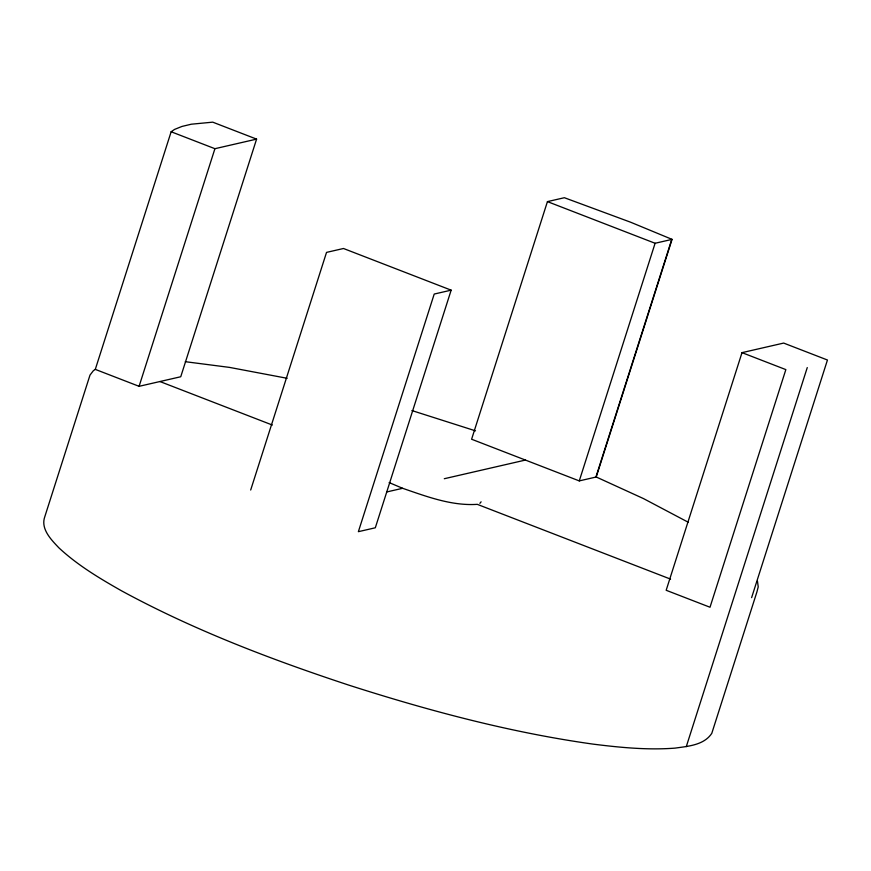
<?xml version="1.0" encoding="UTF-8"?>
<svg xmlns="http://www.w3.org/2000/svg" width="871" height="871" viewBox="0 0 871 871"><rect width="100%" height="100%" fill="white"/><g stroke="black" fill="none" stroke-linecap="round" stroke-linejoin="round"><path stroke-width="1.31" d="M95.298 369.38L171.141 131.761L174.581 129.409L181.974 126.437L191.326 124.205L212.742 122.158L256.586 139.12L180.743 376.751L139.088 386.321L95.298 369.38L93.349 370.719L89.996 375.096L44.857 516.547C40.306 528.795 51.16 539.682 58.869 547.805C77.486 565.17 99.49 578.3 121.526 590.81C193.678 630.049 270.772 659.347 348.629 685.074C428.51 710.671 509.938 732.478 593.118 744.128C620.25 747.525 647.686 750.225 675.036 748.124C687.883 746.273 703.92 745.271 711.781 733.36L756.921 591.921L758.227 586.869L757.465 581.175M139.088 386.321L214.919 148.701L256.586 139.12M250.685 490.025L326.527 252.394L343.49 248.496L451.156 290.163L375.314 527.782L358.373 531.68L434.215 294.05L451.156 290.163M596.232 476.992L672.064 239.373L630.582 222.203L564.375 197.717L547.434 201.615L471.603 439.234L579.269 480.901L596.232 476.992L643.484 498.593L688.286 522.273M579.269 480.901L655.101 243.27L672.064 239.373M595.906 477.068L671.748 239.449M742.005 352.646L666.173 590.277L710.007 607.239L785.849 369.609L742.005 352.646L783.671 343.076L827.45 360.017L751.619 597.637M686.283 746.632L807.265 367.573M479.888 503.34L481.097 501.838M386.92 491.908L402.631 488.304C426.572 496.503 451.603 506.051 477.286 504.342L670.583 579.128M444.286 478.723L525.431 460.062M185.305 361.694L229.465 367.388L287.169 378.297M411.885 410.557L475.501 430.84M547.434 201.615L655.101 243.27M171.141 131.761L214.919 148.701M159.916 381.531L272.351 425.037M402.631 488.304L389.141 482.588"/></g></svg>
